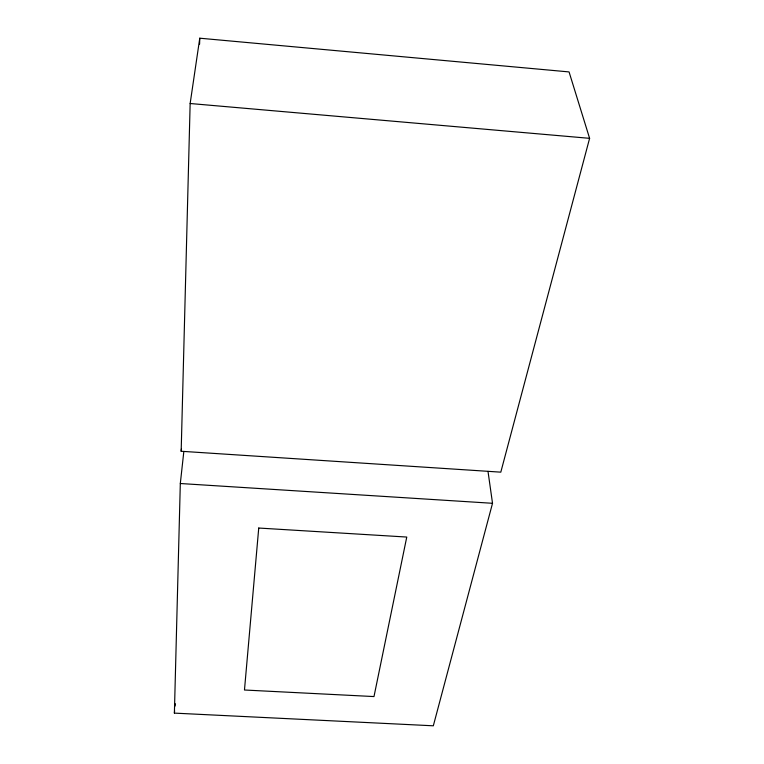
<?xml version="1.0" encoding="UTF-8"?>
<svg xmlns="http://www.w3.org/2000/svg" width="764" height="764" viewBox="0 0 764 764"><rect width="100%" height="100%" fill="white"/><g stroke="black" fill="none" stroke-linecap="round" stroke-linejoin="round"><path stroke-width="1.15" d="M488.005 471.388L492.522 503.295L433.322 725.8L174.393 713.118L180.314 483.517L183.828 451.524M181.173 451.266L190.15 103.512L199.767 38.2L569.065 71.921L589.607 138.332L500.802 472.162L181.173 451.266L181.44 448.907M199.585 44.159L199.767 38.2M174.393 713.118L174.622 710.768M175.071 706.07L175.3 703.72M180.314 483.517L492.522 503.295M190.15 103.512L589.607 138.332M258.738 528.039L244.47 690.007L373.988 696.567L406.763 537.054L258.738 528.039"/></g></svg>
